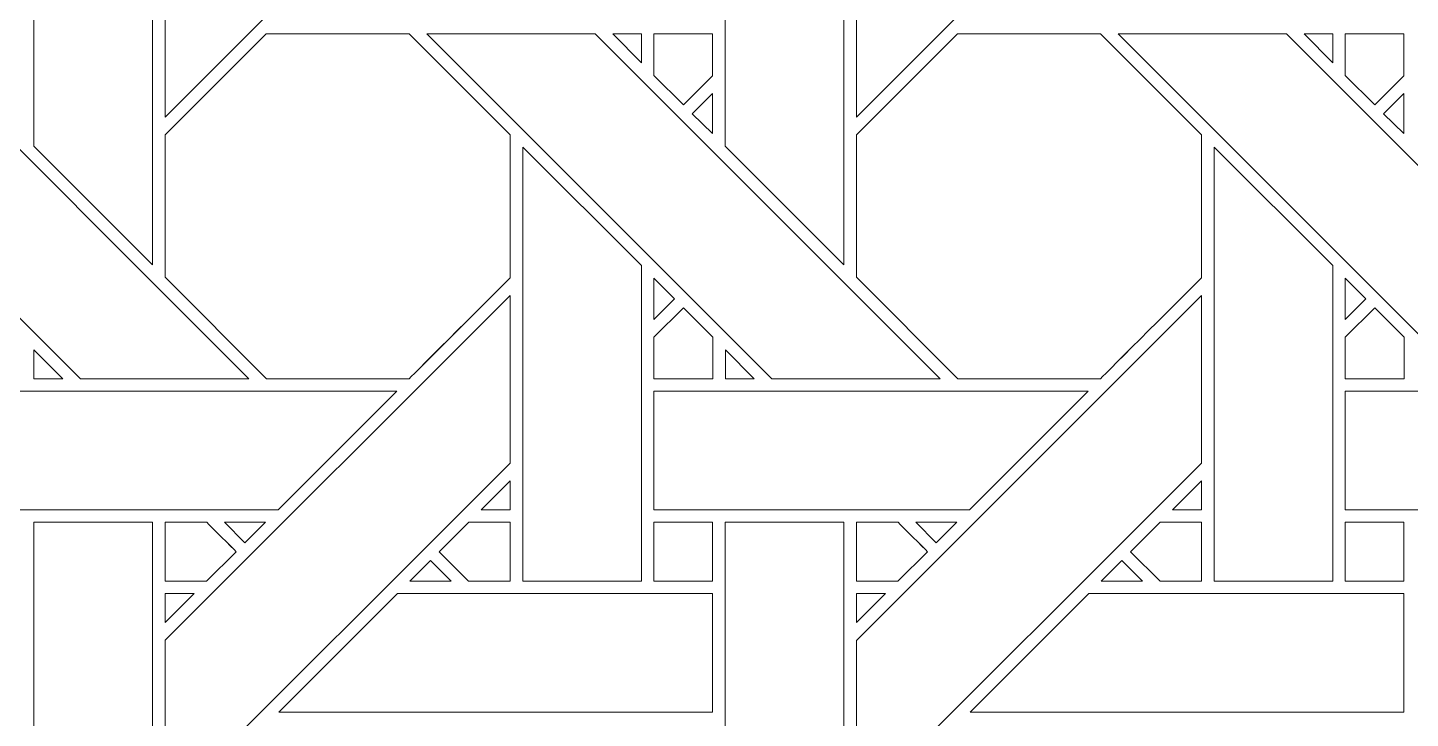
# Model space of a CAD drawing. Header units: inches. Extents: x 4.4 to 20.4, y 5.1 to 13.1.
# Drawn here: x 10.534 to 12.432, y 9.342 to 10.29 of the extents above; entities that cross this region are included whole.
import ezdxf

# ---------------------------------------------------------------- set-up
doc = ezdxf.new("R2010")
doc.units = ezdxf.units.IN
doc.header["$MEASUREMENT"] = 0
doc.layers.add('Design', color=7, linetype='Continuous', lineweight=0)

msp = doc.modelspace()

# ---------------------------------------------------------------- linework, layer by layer
at = {"layer": 'Design'}
for points, knots in [([(4.382854037814669, 13.09476386176215), (4.382854037814669, 13.09476386176215), (4.382854037814669, 5.094763861762152), (4.382854037814669, 5.094763861762152), (4.382854037814669, 5.094763861762152), (20.38285319010416, 5.094763861762152), (20.38285319010416, 5.094763861762152), (20.38285319010416, 5.094763861762152), (20.38285319010416, 13.09476386176215), (20.38285319010416, 13.09476386176215), (20.38285319010416, 13.09476386176215), (4.382854037814669, 13.09476386176215), (4.382854037814669, 13.09476386176215)], [0, 0, 0, 0, 1, 1, 1, 2, 2, 2, 3, 3, 3, 4, 4, 4, 4]), ([(5.011856282552078, 5.718260172525964), (5.011856282552078, 5.718260172525964), (19.75385687934027, 5.718260172525964), (19.75385687934027, 5.718260172525964), (19.75385687934027, 5.718260172525964), (19.75385687934027, 12.47526755099818), (19.75385687934027, 12.47526755099818), (19.75385687934027, 12.47526755099818), (5.011856282552078, 12.47526755099818), (5.011856282552078, 12.47526755099818), (5.011856282552078, 12.47526755099818), (5.011856282552078, 5.718260172525964), (5.011856282552078, 5.718260172525964)], [0, 0, 0, 0, 1, 1, 1, 2, 2, 2, 3, 3, 3, 4, 4, 4, 4]), ([(11.19660949707031, 10.64118533664279), (11.19660949707031, 10.64118533664279), (10.72293938530816, 10.16753556993272), (10.72293938530816, 10.16753556993272), (10.72293938530816, 10.16753556993272), (10.72293938530816, 10.39762539333767), (10.72293938530816, 10.39762539333767), (10.72293938530816, 10.39762539333767), (11.19660949707031, 10.87121412489149), (11.19660949707031, 10.87121412489149), (11.19660949707031, 10.87121412489149), (11.19660949707031, 10.64118533664279), (11.19660949707031, 10.64118533664279)], [0, 0, 0, 0, 1, 1, 1, 2, 2, 2, 3, 3, 3, 4, 4, 4, 4]), ([(12.1453382703993, 10.64117855495877), (12.1453382703993, 10.64117855495877), (11.67166815863715, 10.1675287882487), (11.67166815863715, 10.1675287882487), (11.67166815863715, 10.1675287882487), (11.67166815863715, 10.39762539333767), (11.67166815863715, 10.39762539333767), (11.67166815863715, 10.39762539333767), (12.1453382703993, 10.87122090657552), (12.1453382703993, 10.87122090657552), (12.1453382703993, 10.87122090657552), (12.1453382703993, 10.64117855495877), (12.1453382703993, 10.64117855495877)], [0, 0, 0, 0, 1, 1, 1, 2, 2, 2, 3, 3, 3, 4, 4, 4, 4]), ([(10.54288313123915, 10.12754143608941), (10.54288313123915, 10.12754143608941), (10.54288313123915, 10.55973307291666), (10.54288313123915, 10.55973307291666), (10.54288313123915, 10.55973307291666), (10.70579359266493, 10.55973307291666), (10.70579359266493, 10.55973307291666), (10.70579359266493, 10.55973307291666), (10.70579359266493, 9.96461656358507), (10.70579359266493, 9.96461656358507), (10.70579359266493, 9.96461656358507), (10.54288313123915, 10.12754143608941), (10.54288313123915, 10.12754143608941)], [0, 0, 0, 0, 1, 1, 1, 2, 2, 2, 3, 3, 3, 4, 4, 4, 4]), ([(11.49160512288411, 10.12753465440538), (11.49160512288411, 10.12753465440538), (11.49160512288411, 10.55973307291666), (11.49160512288411, 10.55973307291666), (11.49160512288411, 10.55973307291666), (11.65452236599392, 10.55973307291666), (11.65452236599392, 10.55973307291666), (11.65452236599392, 10.55973307291666), (11.65452236599392, 9.964623345269096), (11.65452236599392, 9.964623345269096), (11.65452236599392, 9.964623345269096), (11.49160512288411, 10.12753465440538), (11.49160512288411, 10.12753465440538)], [0, 0, 0, 0, 1, 1, 1, 2, 2, 2, 3, 3, 3, 4, 4, 4, 4]), ([(10.83795335557725, 9.808225843641493), (10.83795335557725, 9.808225843641493), (10.60691748725043, 9.808225843641493), (10.60691748725043, 9.808225843641493), (10.60691748725043, 9.808225843641493), (10.13336266411675, 10.28187561035156), (10.13336266411675, 10.28187561035156), (10.13336266411675, 10.28187561035156), (10.36430358886718, 10.28187561035156), (10.36430358886718, 10.28187561035156), (10.36430358886718, 10.28187561035156), (10.83795335557725, 9.808225843641493), (10.83795335557725, 9.808225843641493)], [0, 0, 0, 0, 1, 1, 1, 2, 2, 2, 3, 3, 3, 4, 4, 4, 4]), ([(11.05787913004557, 9.808258056640625), (11.05787913004557, 9.808258056640625), (10.86216481526692, 9.808258056640625), (10.86216481526692, 9.808258056640625), (10.86216481526692, 9.808258056640625), (10.72291988796658, 9.947496202256945), (10.72291988796658, 9.947496202256945), (10.72291988796658, 9.947496202256945), (10.72291988796658, 10.14315965440538), (10.72291988796658, 10.14315965440538), (10.72291988796658, 10.14315965440538), (10.8616231282552, 10.28188069661458), (10.8616231282552, 10.28188069661458), (10.8616231282552, 10.28188069661458), (11.05783504909939, 10.28188069661458), (11.05783504909939, 10.28188069661458), (11.05783504909939, 10.28188069661458), (11.1965832180447, 10.14316304524739), (11.1965832180447, 10.14316304524739), (11.1965832180447, 10.14316304524739), (11.1965832180447, 9.946945190429688), (11.1965832180447, 9.946945190429688), (11.1787846883138, 9.929010179307724), (11.06686316596137, 9.817270067003038), (11.05787913004557, 9.808258056640625)], [0, 0, 0, 0, 1, 1, 1, 2, 2, 2, 3, 3, 3, 4, 4, 4, 5, 5, 5, 6, 6, 6, 7, 7, 7, 8, 8, 8, 8]), ([(11.1965832180447, 10.14316304524739), (11.1965832180447, 10.14316304524739), (11.1965832180447, 9.946945190429688), (11.1965832180447, 9.946945190429688), (11.17866855197482, 9.928894890679253), (11.06677500406901, 9.817181905110674), (11.05787913004557, 9.808258056640625), (11.05787913004557, 9.808258056640625), (10.86216481526692, 9.808258056640625), (10.86216481526692, 9.808258056640625), (10.86216481526692, 9.808258056640625), (10.72291988796658, 9.947496202256945), (10.72291988796658, 9.947496202256945), (10.72291988796658, 9.947496202256945), (10.72291988796658, 10.14315965440538), (10.72291988796658, 10.14315965440538), (10.72291988796658, 10.14315965440538), (10.8616231282552, 10.28188069661458), (10.8616231282552, 10.28188069661458), (10.8616231282552, 10.28188069661458), (11.05783504909939, 10.28188069661458), (11.05783504909939, 10.28188069661458), (11.05783504909939, 10.28188069661458), (11.1965832180447, 10.14316304524739), (11.1965832180447, 10.14316304524739)], [0, 0, 0, 0, 1, 1, 1, 2, 2, 2, 3, 3, 3, 4, 4, 4, 5, 5, 5, 6, 6, 6, 7, 7, 7, 8, 8, 8, 8]), ([(11.78668212890625, 9.808225843641493), (11.78668212890625, 9.808225843641493), (11.55564626057942, 9.808225843641493), (11.55564626057942, 9.808225843641493), (11.55564626057942, 9.808225843641493), (11.08209143744574, 10.28187561035156), (11.08209143744574, 10.28187561035156), (11.08209143744574, 10.28187561035156), (11.31303236219618, 10.28187561035156), (11.31303236219618, 10.28187561035156), (11.31303236219618, 10.28187561035156), (11.78668212890625, 9.808225843641493), (11.78668212890625, 9.808225843641493)], [0, 0, 0, 0, 1, 1, 1, 2, 2, 2, 3, 3, 3, 4, 4, 4, 4]), ([(11.33715481228298, 10.2818620469835), (11.33715481228298, 10.2818620469835), (11.37659708658854, 10.2818620469835), (11.37659708658854, 10.2818620469835), (11.37659708658854, 10.2818620469835), (11.37659708658854, 10.24203830295139), (11.37659708658854, 10.24203830295139), (11.37659708658854, 10.24203830295139), (11.33715481228298, 10.2818620469835), (11.33715481228298, 10.2818620469835)], [0, 0, 0, 0, 1, 1, 1, 2, 2, 2, 3, 3, 3, 3]), ([(11.47404564751519, 10.28189765082465), (11.47404564751519, 10.28189765082465), (11.47404564751519, 10.22429826524522), (11.47404564751519, 10.22429826524522), (11.47404564751519, 10.22429826524522), (11.43411254882812, 10.18434821234809), (11.43411254882812, 10.18434821234809), (11.43411254882812, 10.18434821234809), (11.39378441704644, 10.22468651665581), (11.39378441704644, 10.22468651665581), (11.39378441704644, 10.22468651665581), (11.39378441704644, 10.28189765082465), (11.39378441704644, 10.28189765082465), (11.39378441704644, 10.28189765082465), (11.47404564751519, 10.28189765082465), (11.47404564751519, 10.28189765082465)], [0, 0, 0, 0, 1, 1, 1, 2, 2, 2, 3, 3, 3, 4, 4, 4, 5, 5, 5, 5]), ([(11.47404564751519, 10.22429826524522), (11.47404564751519, 10.22429826524522), (11.43411254882812, 10.18434821234809), (11.43411254882812, 10.18434821234809), (11.43411254882812, 10.18434821234809), (11.39378441704644, 10.22468651665581), (11.39378441704644, 10.22468651665581), (11.39378441704644, 10.22468651665581), (11.39378441704644, 10.28189765082465), (11.39378441704644, 10.28189765082465), (11.39378441704644, 10.28189765082465), (11.47404564751519, 10.28189765082465), (11.47404564751519, 10.28189765082465), (11.47404564751519, 10.28189765082465), (11.47404564751519, 10.22429826524522), (11.47404564751519, 10.22429826524522)], [0, 0, 0, 0, 1, 1, 1, 2, 2, 2, 3, 3, 3, 4, 4, 4, 5, 5, 5, 5]), ([(12.00661468505859, 9.808258056640625), (12.00661468505859, 9.808258056640625), (11.81090037027995, 9.808258056640625), (11.81090037027995, 9.808258056640625), (11.81090037027995, 9.808258056640625), (11.6716554429796, 9.947499593098957), (11.6716554429796, 9.947499593098957), (11.6716554429796, 9.947499593098957), (11.6716554429796, 10.14315965440538), (11.6716554429796, 10.14315965440538), (11.6716554429796, 10.14315965440538), (11.81035953097873, 10.28188069661458), (11.81035953097873, 10.28188069661458), (11.81035953097873, 10.28188069661458), (12.00657060411241, 10.28188069661458), (12.00657060411241, 10.28188069661458), (12.00657060411241, 10.28188069661458), (12.14531877305772, 10.14315965440538), (12.14531877305772, 10.14315965440538), (12.14531877305772, 10.14315965440538), (12.14531877305772, 9.946945190429688), (12.14531877305772, 9.946945190429688), (12.12751939561632, 9.929010179307724), (12.01559872097439, 9.817270067003038), (12.00661468505859, 9.808258056640625)], [0, 0, 0, 0, 1, 1, 1, 2, 2, 2, 3, 3, 3, 4, 4, 4, 5, 5, 5, 6, 6, 6, 7, 7, 7, 8, 8, 8, 8]), ([(12.14531877305772, 10.14315965440538), (12.14531877305772, 10.14315965440538), (12.14531877305772, 9.946945190429688), (12.14531877305772, 9.946945190429688), (12.12750667995877, 9.928996615939669), (12.01558600531684, 9.817256503634981), (12.00661468505859, 9.808258056640625), (12.00661468505859, 9.808258056640625), (11.81090037027995, 9.808258056640625), (11.81090037027995, 9.808258056640625), (11.81090037027995, 9.808258056640625), (11.6716554429796, 9.947499593098957), (11.6716554429796, 9.947499593098957), (11.6716554429796, 9.947499593098957), (11.6716554429796, 10.14315965440538), (11.6716554429796, 10.14315965440538), (11.6716554429796, 10.14315965440538), (11.81035953097873, 10.28188069661458), (11.81035953097873, 10.28188069661458), (11.81035953097873, 10.28188069661458), (12.00657060411241, 10.28188069661458), (12.00657060411241, 10.28188069661458), (12.00657060411241, 10.28188069661458), (12.14531877305772, 10.14315965440538), (12.14531877305772, 10.14315965440538)], [0, 0, 0, 0, 1, 1, 1, 2, 2, 2, 3, 3, 3, 4, 4, 4, 5, 5, 5, 6, 6, 6, 7, 7, 7, 8, 8, 8, 8]), ([(12.73541174994574, 9.808225843641493), (12.73541174994574, 9.808225843641493), (12.50437503390842, 9.808225843641493), (12.50437503390842, 9.808225843641493), (12.50437503390842, 9.808225843641493), (12.03081427680121, 10.28187561035156), (12.03081427680121, 10.28187561035156), (12.03081427680121, 10.28187561035156), (12.26176198323567, 10.28187561035156), (12.26176198323567, 10.28187561035156), (12.26176198323567, 10.28187561035156), (12.73541174994574, 9.808225843641493), (12.73541174994574, 9.808225843641493)], [0, 0, 0, 0, 1, 1, 1, 2, 2, 2, 3, 3, 3, 4, 4, 4, 4]), ([(12.28588358561198, 10.2818620469835), (12.28588358561198, 10.2818620469835), (12.32532670762804, 10.2818620469835), (12.32532670762804, 10.2818620469835), (12.32532670762804, 10.2818620469835), (12.32532670762804, 10.24203830295139), (12.32532670762804, 10.24203830295139), (12.32532670762804, 10.24203830295139), (12.28588358561198, 10.2818620469835), (12.28588358561198, 10.2818620469835)], [0, 0, 0, 0, 1, 1, 1, 2, 2, 2, 3, 3, 3, 3]), ([(12.34251997205946, 10.22468651665581), (12.34251997205946, 10.22468651665581), (12.34251997205946, 10.28189765082465), (12.34251997205946, 10.28189765082465), (12.34251997205946, 10.28189765082465), (12.42278120252821, 10.28189765082465), (12.42278120252821, 10.28189765082465), (12.42278120252821, 10.28189765082465), (12.42278120252821, 10.22429826524522), (12.42278120252821, 10.22429826524522), (12.42278120252821, 10.22429826524522), (12.38284810384114, 10.1843516031901), (12.38284810384114, 10.1843516031901), (12.38284810384114, 10.1843516031901), (12.34251997205946, 10.22468651665581), (12.34251997205946, 10.22468651665581)], [0, 0, 0, 0, 1, 1, 1, 2, 2, 2, 3, 3, 3, 4, 4, 4, 5, 5, 5, 5]), ([(12.42278120252821, 10.22429826524522), (12.42278120252821, 10.22429826524522), (12.38284810384114, 10.1843516031901), (12.38284810384114, 10.1843516031901), (12.38284810384114, 10.1843516031901), (12.34251997205946, 10.22468651665581), (12.34251997205946, 10.22468651665581), (12.34251997205946, 10.22468651665581), (12.34251997205946, 10.28189765082465), (12.34251997205946, 10.28189765082465), (12.34251997205946, 10.28189765082465), (12.42278120252821, 10.28189765082465), (12.42278120252821, 10.28189765082465), (12.42278120252821, 10.28189765082465), (12.42278120252821, 10.22429826524522), (12.42278120252821, 10.22429826524522)], [0, 0, 0, 0, 1, 1, 1, 2, 2, 2, 3, 3, 3, 4, 4, 4, 5, 5, 5, 5]), ([(11.47406514485677, 10.20002916124132), (11.47406514485677, 10.20002916124132), (11.47406514485677, 10.14487033420139), (11.47406514485677, 10.14487033420139), (11.47406514485677, 10.14487033420139), (11.44629499647352, 10.17225223117404), (11.44629499647352, 10.17225223117404), (11.44629499647352, 10.17225223117404), (11.47406514485677, 10.20002916124132), (11.47406514485677, 10.20002916124132)], [0, 0, 0, 0, 1, 1, 1, 2, 2, 2, 3, 3, 3, 3]), ([(12.42279391818576, 10.20002916124132), (12.42279391818576, 10.20002916124132), (12.42279391818576, 10.14486355251736), (12.42279391818576, 10.14486355251736), (12.42279391818576, 10.14486355251736), (12.39501698811849, 10.17225223117404), (12.39501698811849, 10.17225223117404), (12.39501698811849, 10.17225223117404), (12.42279391818576, 10.20002916124132), (12.42279391818576, 10.20002916124132)], [0, 0, 0, 0, 1, 1, 1, 2, 2, 2, 3, 3, 3, 3]), ([(11.21374766031901, 9.530225965711805), (11.21374766031901, 9.530225965711805), (11.21374766031901, 10.1260503133138), (11.21374766031901, 10.1260503133138), (11.21374766031901, 10.1260503133138), (11.37650892469618, 9.963908725314669), (11.37650892469618, 9.963908725314669), (11.37650892469618, 9.963908725314669), (11.37650892469618, 9.530225965711805), (11.37650892469618, 9.530225965711805), (11.37650892469618, 9.530225965711805), (11.21374766031901, 9.530225965711805), (11.21374766031901, 9.530225965711805)], [0, 0, 0, 0, 1, 1, 1, 2, 2, 2, 3, 3, 3, 4, 4, 4, 4]), ([(12.162476433648, 9.530225965711805), (12.162476433648, 9.530225965711805), (12.162476433648, 10.1260503133138), (12.162476433648, 10.1260503133138), (12.162476433648, 10.1260503133138), (12.32523769802517, 9.96390194363064), (12.32523769802517, 9.96390194363064), (12.32523769802517, 9.96390194363064), (12.32523769802517, 9.530225965711805), (12.32523769802517, 9.530225965711805), (12.32523769802517, 9.530225965711805), (12.162476433648, 9.530225965711805), (12.162476433648, 9.530225965711805)], [0, 0, 0, 0, 1, 1, 1, 2, 2, 2, 3, 3, 3, 4, 4, 4, 4]), ([(11.39381747775607, 9.889657762315538), (11.39381747775607, 9.889657762315538), (11.39381747775607, 9.94641621907552), (11.39381747775607, 9.94641621907552), (11.39381747775607, 9.94641621907552), (11.42200300428602, 9.917836507161457), (11.42200300428602, 9.917836507161457), (11.42200300428602, 9.917836507161457), (11.39381747775607, 9.889657762315538), (11.39381747775607, 9.889657762315538)], [0, 0, 0, 0, 1, 1, 1, 2, 2, 2, 3, 3, 3, 3]), ([(12.34254709879557, 9.889657762315538), (12.34254709879557, 9.889657762315538), (12.34254709879557, 9.94641621907552), (12.34254709879557, 9.94641621907552), (12.34254709879557, 9.94641621907552), (12.37073177761502, 9.917836507161457), (12.37073177761502, 9.917836507161457), (12.37073177761502, 9.917836507161457), (12.34254709879557, 9.889657762315538), (12.34254709879557, 9.889657762315538)], [0, 0, 0, 0, 1, 1, 1, 2, 2, 2, 3, 3, 3, 3]), ([(11.19660949707031, 9.6924565633138), (11.19660949707031, 9.6924565633138), (10.72293938530816, 9.218805948893229), (10.72293938530816, 9.218805948893229), (10.72293938530816, 9.218805948893229), (10.72293938530816, 9.448903401692707), (10.72293938530816, 9.448903401692707), (10.72293938530816, 9.448903401692707), (11.19660949707031, 9.922492133246527), (11.19660949707031, 9.922492133246527), (11.19660949707031, 9.922492133246527), (11.19660949707031, 9.6924565633138), (11.19660949707031, 9.6924565633138)], [0, 0, 0, 0, 1, 1, 1, 2, 2, 2, 3, 3, 3, 4, 4, 4, 4]), ([(11.39379798041449, 9.80801306830512), (11.39379798041449, 9.80801306830512), (11.39379798041449, 9.865298800998263), (11.39379798041449, 9.865298800998263), (11.39379798041449, 9.865298800998263), (11.43412611219618, 9.905633714463974), (11.43412611219618, 9.905633714463974), (11.43412611219618, 9.905633714463974), (11.47445339626736, 9.865308973524305), (11.47445339626736, 9.865308973524305), (11.47445339626736, 9.865308973524305), (11.47445339626736, 9.80801306830512), (11.47445339626736, 9.80801306830512), (11.47445339626736, 9.80801306830512), (11.39379798041449, 9.80801306830512), (11.39379798041449, 9.80801306830512)], [0, 0, 0, 0, 1, 1, 1, 2, 2, 2, 3, 3, 3, 4, 4, 4, 5, 5, 5, 5]), ([(11.43412611219618, 9.905633714463974), (11.43412611219618, 9.905633714463974), (11.47445339626736, 9.865308973524305), (11.47445339626736, 9.865308973524305), (11.47445339626736, 9.865308973524305), (11.47445339626736, 9.80801306830512), (11.47445339626736, 9.80801306830512), (11.47445339626736, 9.80801306830512), (11.39379798041449, 9.80801306830512), (11.39379798041449, 9.80801306830512), (11.39379798041449, 9.80801306830512), (11.39379798041449, 9.865298800998263), (11.39379798041449, 9.865298800998263), (11.39379798041449, 9.865298800998263), (11.43412611219618, 9.905633714463974), (11.43412611219618, 9.905633714463974)], [0, 0, 0, 0, 1, 1, 1, 2, 2, 2, 3, 3, 3, 4, 4, 4, 5, 5, 5, 5]), ([(12.1453382703993, 9.69246334499783), (12.1453382703993, 9.69246334499783), (11.67166815863715, 9.2187991672092), (11.67166815863715, 9.2187991672092), (11.67166815863715, 9.2187991672092), (11.67166815863715, 9.44889662000868), (11.67166815863715, 9.44889662000868), (11.67166815863715, 9.44889662000868), (12.1453382703993, 9.922498914930555), (12.1453382703993, 9.922498914930555), (12.1453382703993, 9.922498914930555), (12.1453382703993, 9.69246334499783), (12.1453382703993, 9.69246334499783)], [0, 0, 0, 0, 1, 1, 1, 2, 2, 2, 3, 3, 3, 4, 4, 4, 4]), ([(12.34253438313802, 9.80801306830512), (12.34253438313802, 9.80801306830512), (12.34253438313802, 9.865302191840277), (12.34253438313802, 9.865302191840277), (12.34253438313802, 9.865302191840277), (12.3828616672092, 9.905633714463974), (12.3828616672092, 9.905633714463974), (12.3828616672092, 9.905633714463974), (12.42318979899088, 9.865308973524305), (12.42318979899088, 9.865308973524305), (12.42318979899088, 9.865308973524305), (12.42318979899088, 9.80801306830512), (12.42318979899088, 9.80801306830512), (12.42318979899088, 9.80801306830512), (12.34253438313802, 9.80801306830512), (12.34253438313802, 9.80801306830512)], [0, 0, 0, 0, 1, 1, 1, 2, 2, 2, 3, 3, 3, 4, 4, 4, 5, 5, 5, 5]), ([(12.3828616672092, 9.905633714463974), (12.3828616672092, 9.905633714463974), (12.42318979899088, 9.865308973524305), (12.42318979899088, 9.865308973524305), (12.42318979899088, 9.865308973524305), (12.42318979899088, 9.80801306830512), (12.42318979899088, 9.80801306830512), (12.42318979899088, 9.80801306830512), (12.34253438313802, 9.80801306830512), (12.34253438313802, 9.80801306830512), (12.34253438313802, 9.80801306830512), (12.34253438313802, 9.865302191840277), (12.34253438313802, 9.865302191840277), (12.34253438313802, 9.865302191840277), (12.3828616672092, 9.905633714463974), (12.3828616672092, 9.905633714463974)], [0, 0, 0, 0, 1, 1, 1, 2, 2, 2, 3, 3, 3, 4, 4, 4, 5, 5, 5, 5]), ([(10.54299163818359, 9.808219061957464), (10.54299163818359, 9.808219061957464), (10.54299163818359, 9.848009745279947), (10.54299163818359, 9.848009745279947), (10.54299163818359, 9.848009745279947), (10.58271365695529, 9.808219061957464), (10.58271365695529, 9.808219061957464), (10.58271365695529, 9.808219061957464), (10.54299163818359, 9.808219061957464), (10.54299163818359, 9.808219061957464)], [0, 0, 0, 0, 1, 1, 1, 2, 2, 2, 3, 3, 3, 3]), ([(11.49172719319661, 9.808219061957464), (11.49172719319661, 9.808219061957464), (11.49172719319661, 9.848009745279947), (11.49172719319661, 9.848009745279947), (11.49172719319661, 9.848009745279947), (11.53144243028429, 9.808219061957464), (11.53144243028429, 9.808219061957464), (11.53144243028429, 9.808219061957464), (11.49172719319661, 9.808219061957464), (11.49172719319661, 9.808219061957464)], [0, 0, 0, 0, 1, 1, 1, 2, 2, 2, 3, 3, 3, 3]), ([(11.0407977634006, 9.790964762369791), (11.0407977634006, 9.790964762369791), (10.87806362575955, 9.62827894422743), (10.87806362575955, 9.62827894422743), (10.87806362575955, 9.62827894422743), (10.44509548611111, 9.62827894422743), (10.44509548611111, 9.62827894422743), (10.44509548611111, 9.62827894422743), (10.44509548611111, 9.790964762369791), (10.44509548611111, 9.790964762369791), (10.44509548611111, 9.790964762369791), (11.0407977634006, 9.790964762369791), (11.0407977634006, 9.790964762369791)], [0, 0, 0, 0, 1, 1, 1, 2, 2, 2, 3, 3, 3, 4, 4, 4, 4]), ([(11.9895265367296, 9.790964762369791), (11.9895265367296, 9.790964762369791), (11.82678561740451, 9.62827894422743), (11.82678561740451, 9.62827894422743), (11.82678561740451, 9.62827894422743), (11.39381747775607, 9.62827894422743), (11.39381747775607, 9.62827894422743), (11.39381747775607, 9.62827894422743), (11.39381747775607, 9.790964762369791), (11.39381747775607, 9.790964762369791), (11.39381747775607, 9.790964762369791), (11.9895265367296, 9.790964762369791), (11.9895265367296, 9.790964762369791)], [0, 0, 0, 0, 1, 1, 1, 2, 2, 2, 3, 3, 3, 4, 4, 4, 4]), ([(12.93825531005859, 9.790978325737846), (12.93825531005859, 9.790978325737846), (12.7755143907335, 9.62827894422743), (12.7755143907335, 9.62827894422743), (12.7755143907335, 9.62827894422743), (12.34254709879557, 9.62827894422743), (12.34254709879557, 9.62827894422743), (12.34254709879557, 9.62827894422743), (12.34254709879557, 9.790978325737846), (12.34254709879557, 9.790978325737846), (12.34254709879557, 9.790978325737846), (12.93825531005859, 9.790978325737846), (12.93825531005859, 9.790978325737846)], [0, 0, 0, 0, 1, 1, 1, 2, 2, 2, 3, 3, 3, 4, 4, 4, 4]), ([(11.19661627875434, 9.628299289279513), (11.19661627875434, 9.628299289279513), (11.15684594048394, 9.628299289279513), (11.15684594048394, 9.628299289279513), (11.15684594048394, 9.628299289279513), (11.19661627875434, 9.668061998155382), (11.19661627875434, 9.668061998155382), (11.19661627875434, 9.668061998155382), (11.19661627875434, 9.628299289279513), (11.19661627875434, 9.628299289279513)], [0, 0, 0, 0, 1, 1, 1, 2, 2, 2, 3, 3, 3, 3]), ([(12.10557556152344, 9.628299289279513), (12.10557556152344, 9.628299289279513), (12.1453382703993, 9.668061998155382), (12.1453382703993, 9.668061998155382), (12.1453382703993, 9.668061998155382), (12.1453382703993, 9.628299289279513), (12.1453382703993, 9.628299289279513), (12.1453382703993, 9.628299289279513), (12.10557556152344, 9.628299289279513), (12.10557556152344, 9.628299289279513)], [0, 0, 0, 0, 1, 1, 1, 2, 2, 2, 3, 3, 3, 3]), ([(10.54288313123915, 9.178811815049913), (10.54288313123915, 9.178811815049913), (10.54288313123915, 9.611004299587673), (10.54288313123915, 9.611004299587673), (10.54288313123915, 9.611004299587673), (10.70579359266493, 9.611004299587673), (10.70579359266493, 9.611004299587673), (10.70579359266493, 9.611004299587673), (10.70579359266493, 9.015894571940104), (10.70579359266493, 9.015894571940104), (10.70579359266493, 9.015894571940104), (10.54288313123915, 9.178811815049913), (10.54288313123915, 9.178811815049913)], [0, 0, 0, 0, 1, 1, 1, 2, 2, 2, 3, 3, 3, 4, 4, 4, 4]), ([(10.72291988796658, 9.530250549316406), (10.72291988796658, 9.530250549316406), (10.72291988796658, 9.611022101508246), (10.72291988796658, 9.611022101508246), (10.72291988796658, 9.611022101508246), (10.77998775906033, 9.611022101508246), (10.77998775906033, 9.611022101508246), (10.78512658013238, 9.605910407172308), (10.8158950805664, 9.5750978257921), (10.82031928168402, 9.570673624674479), (10.82031928168402, 9.570673624674479), (10.77989535861545, 9.530250549316406), (10.77989535861545, 9.530250549316406), (10.77989535861545, 9.530250549316406), (10.72291988796658, 9.530250549316406), (10.72291988796658, 9.530250549316406)], [0, 0, 0, 0, 1, 1, 1, 2, 2, 2, 3, 3, 3, 4, 4, 4, 5, 5, 5, 5]), ([(10.82031928168402, 9.570673624674479), (10.82031928168402, 9.570673624674479), (10.77989535861545, 9.530250549316406), (10.77989535861545, 9.530250549316406), (10.77989535861545, 9.530250549316406), (10.72291988796658, 9.530250549316406), (10.72291988796658, 9.530250549316406), (10.72291988796658, 9.530250549316406), (10.72291988796658, 9.611022101508246), (10.72291988796658, 9.611022101508246), (10.72291988796658, 9.611022101508246), (10.77998775906033, 9.611022101508246), (10.77998775906033, 9.611022101508246), (10.78521474202474, 9.605822245279947), (10.81600358751085, 9.574989318847656), (10.82031928168402, 9.570673624674479)], [0, 0, 0, 0, 1, 1, 1, 2, 2, 2, 3, 3, 3, 4, 4, 4, 5, 5, 5, 5]), ([(10.8043704562717, 9.611004299587673), (10.8043704562717, 9.611004299587673), (10.86082967122395, 9.611004299587673), (10.86082967122395, 9.611004299587673), (10.86082967122395, 9.611004299587673), (10.83254920111762, 9.582825554741753), (10.83254920111762, 9.582825554741753), (10.83254920111762, 9.582825554741753), (10.8043704562717, 9.611004299587673), (10.8043704562717, 9.611004299587673)], [0, 0, 0, 0, 1, 1, 1, 2, 2, 2, 3, 3, 3, 3]), ([(11.13948398166232, 9.530240376790363), (11.13948398166232, 9.530240376790363), (11.09912533230251, 9.570619371202257), (11.09912533230251, 9.570619371202257), (11.09912533230251, 9.570619371202257), (11.1395517985026, 9.611045837402344), (11.1395517985026, 9.611045837402344), (11.1395517985026, 9.611045837402344), (11.19659678141276, 9.611045837402344), (11.19659678141276, 9.611045837402344), (11.19659678141276, 9.611045837402344), (11.19659678141276, 9.530240376790363), (11.19659678141276, 9.530240376790363), (11.19659678141276, 9.530240376790363), (11.13948398166232, 9.530240376790363), (11.13948398166232, 9.530240376790363)], [0, 0, 0, 0, 1, 1, 1, 2, 2, 2, 3, 3, 3, 4, 4, 4, 5, 5, 5, 5]), ([(11.09912533230251, 9.570619371202257), (11.09912533230251, 9.570619371202257), (11.1395517985026, 9.611045837402344), (11.1395517985026, 9.611045837402344), (11.1395517985026, 9.611045837402344), (11.19659678141276, 9.611045837402344), (11.19659678141276, 9.611045837402344), (11.19659678141276, 9.611045837402344), (11.19659678141276, 9.530240376790363), (11.19659678141276, 9.530240376790363), (11.19659678141276, 9.530240376790363), (11.13948398166232, 9.530240376790363), (11.13948398166232, 9.530240376790363), (11.13948398166232, 9.530240376790363), (11.09912533230251, 9.570619371202257), (11.09912533230251, 9.570619371202257)], [0, 0, 0, 0, 1, 1, 1, 2, 2, 2, 3, 3, 3, 4, 4, 4, 5, 5, 5, 5]), ([(11.39380137125651, 9.53023698594835), (11.39380137125651, 9.53023698594835), (11.39380137125651, 9.611022101508246), (11.39380137125651, 9.611022101508246), (11.39380137125651, 9.611022101508246), (11.47404564751519, 9.611022101508246), (11.47404564751519, 9.611022101508246), (11.47404564751519, 9.611022101508246), (11.47404564751519, 9.53023698594835), (11.47404564751519, 9.53023698594835), (11.47404564751519, 9.53023698594835), (11.39380137125651, 9.53023698594835), (11.39380137125651, 9.53023698594835)], [0, 0, 0, 0, 1, 1, 1, 2, 2, 2, 3, 3, 3, 4, 4, 4, 4]), ([(11.47404564751519, 9.611022101508246), (11.47404564751519, 9.611022101508246), (11.47404564751519, 9.53023698594835), (11.47404564751519, 9.53023698594835), (11.47404564751519, 9.53023698594835), (11.39380137125651, 9.53023698594835), (11.39380137125651, 9.53023698594835), (11.39380137125651, 9.53023698594835), (11.39380137125651, 9.611022101508246), (11.39380137125651, 9.611022101508246), (11.39380137125651, 9.611022101508246), (11.47404564751519, 9.611022101508246), (11.47404564751519, 9.611022101508246)], [0, 0, 0, 0, 1, 1, 1, 2, 2, 2, 3, 3, 3, 4, 4, 4, 4]), ([(11.49160512288411, 9.178805033365885), (11.49160512288411, 9.178805033365885), (11.49160512288411, 9.611004299587673), (11.49160512288411, 9.611004299587673), (11.49160512288411, 9.611004299587673), (11.65452236599392, 9.611004299587673), (11.65452236599392, 9.611004299587673), (11.65452236599392, 9.611004299587673), (11.65452236599392, 9.015894571940104), (11.65452236599392, 9.015894571940104), (11.65452236599392, 9.015894571940104), (11.49160512288411, 9.178805033365885), (11.49160512288411, 9.178805033365885)], [0, 0, 0, 0, 1, 1, 1, 2, 2, 2, 3, 3, 3, 4, 4, 4, 4]), ([(11.6716554429796, 9.530250549316406), (11.6716554429796, 9.530250549316406), (11.6716554429796, 9.611022101508246), (11.6716554429796, 9.611022101508246), (11.6716554429796, 9.611022101508246), (11.72871992323133, 9.611022101508246), (11.72871992323133, 9.611022101508246), (11.73385874430338, 9.605910407172308), (11.76463063557942, 9.5750978257921), (11.76905483669705, 9.570673624674479), (11.76905483669705, 9.570673624674479), (11.72863176133897, 9.530250549316406), (11.72863176133897, 9.530250549316406), (11.72863176133897, 9.530250549316406), (11.6716554429796, 9.530250549316406), (11.6716554429796, 9.530250549316406)], [0, 0, 0, 0, 1, 1, 1, 2, 2, 2, 3, 3, 3, 4, 4, 4, 5, 5, 5, 5]), ([(11.76905483669705, 9.570673624674479), (11.76905483669705, 9.570673624674479), (11.72863176133897, 9.530250549316406), (11.72863176133897, 9.530250549316406), (11.72863176133897, 9.530250549316406), (11.6716554429796, 9.530250549316406), (11.6716554429796, 9.530250549316406), (11.6716554429796, 9.530250549316406), (11.6716554429796, 9.611022101508246), (11.6716554429796, 9.611022101508246), (11.6716554429796, 9.611022101508246), (11.72871992323133, 9.611022101508246), (11.72871992323133, 9.611022101508246), (11.73394775390625, 9.605822245279947), (11.76473914252387, 9.574981689453125), (11.76905483669705, 9.570673624674479)], [0, 0, 0, 0, 1, 1, 1, 2, 2, 2, 3, 3, 3, 4, 4, 4, 5, 5, 5, 5]), ([(11.75309329562717, 9.611004299587673), (11.75309329562717, 9.611004299587673), (11.80955844455295, 9.611004299587673), (11.80955844455295, 9.611004299587673), (11.80955844455295, 9.611004299587673), (11.78127797444661, 9.582825554741753), (11.78127797444661, 9.582825554741753), (11.78127797444661, 9.582825554741753), (11.75309329562717, 9.611004299587673), (11.75309329562717, 9.611004299587673)], [0, 0, 0, 0, 1, 1, 1, 2, 2, 2, 3, 3, 3, 3]), ([(12.08822038438585, 9.530240376790363), (12.08822038438585, 9.530240376790363), (12.04785834418403, 9.570619371202257), (12.04785834418403, 9.570619371202257), (12.04785834418403, 9.570619371202257), (12.08828820122613, 9.611045837402344), (12.08828820122613, 9.611045837402344), (12.08828820122613, 9.611045837402344), (12.14533233642578, 9.611045837402344), (12.14533233642578, 9.611045837402344), (12.14533233642578, 9.611045837402344), (12.14533233642578, 9.530240376790363), (12.14533233642578, 9.530240376790363), (12.14533233642578, 9.530240376790363), (12.08822038438585, 9.530240376790363), (12.08822038438585, 9.530240376790363)], [0, 0, 0, 0, 1, 1, 1, 2, 2, 2, 3, 3, 3, 4, 4, 4, 5, 5, 5, 5]), ([(12.14533233642578, 9.611045837402344), (12.14533233642578, 9.611045837402344), (12.14533233642578, 9.530240376790363), (12.14533233642578, 9.530240376790363), (12.14533233642578, 9.530240376790363), (12.08822038438585, 9.530240376790363), (12.08822038438585, 9.530240376790363), (12.08822038438585, 9.530240376790363), (12.04785834418403, 9.570619371202257), (12.04785834418403, 9.570619371202257), (12.04785834418403, 9.570619371202257), (12.08828820122613, 9.611045837402344), (12.08828820122613, 9.611045837402344), (12.08828820122613, 9.611045837402344), (12.14533233642578, 9.611045837402344), (12.14533233642578, 9.611045837402344)], [0, 0, 0, 0, 1, 1, 1, 2, 2, 2, 3, 3, 3, 4, 4, 4, 5, 5, 5, 5]), ([(12.34253438313802, 9.530240376790363), (12.34253438313802, 9.530240376790363), (12.34253438313802, 9.611022101508246), (12.34253438313802, 9.611022101508246), (12.34253438313802, 9.611022101508246), (12.42278120252821, 9.611022101508246), (12.42278120252821, 9.611022101508246), (12.42278120252821, 9.611022101508246), (12.42278120252821, 9.530240376790363), (12.42278120252821, 9.530240376790363), (12.42278120252821, 9.530240376790363), (12.34253438313802, 9.530240376790363), (12.34253438313802, 9.530240376790363)], [0, 0, 0, 0, 1, 1, 1, 2, 2, 2, 3, 3, 3, 4, 4, 4, 4]), ([(12.42278120252821, 9.611022101508246), (12.42278120252821, 9.611022101508246), (12.42278120252821, 9.530240376790363), (12.42278120252821, 9.530240376790363), (12.42278120252821, 9.530240376790363), (12.34253438313802, 9.530240376790363), (12.34253438313802, 9.530240376790363), (12.34253438313802, 9.530240376790363), (12.34253438313802, 9.611022101508246), (12.34253438313802, 9.611022101508246), (12.34253438313802, 9.611022101508246), (12.42278120252821, 9.611022101508246), (12.42278120252821, 9.611022101508246)], [0, 0, 0, 0, 1, 1, 1, 2, 2, 2, 3, 3, 3, 4, 4, 4, 4]), ([(11.11527930365668, 9.530225965711805), (11.11527930365668, 9.530225965711805), (11.0587658352322, 9.530225965711805), (11.0587658352322, 9.530225965711805), (11.0587658352322, 9.530225965711805), (11.08703358968099, 9.558486090766058), (11.08703358968099, 9.558486090766058), (11.08703358968099, 9.558486090766058), (11.11527930365668, 9.530225965711805), (11.11527930365668, 9.530225965711805)], [0, 0, 0, 0, 1, 1, 1, 2, 2, 2, 3, 3, 3, 3]), ([(12.06400214301215, 9.530225965711805), (12.06400214301215, 9.530225965711805), (12.0074954562717, 9.530225965711805), (12.0074954562717, 9.530225965711805), (12.0074954562717, 9.530225965711805), (12.03575558132595, 9.558486090766058), (12.03575558132595, 9.558486090766058), (12.03575558132595, 9.558486090766058), (12.06400214301215, 9.530225965711805), (12.06400214301215, 9.530225965711805)], [0, 0, 0, 0, 1, 1, 1, 2, 2, 2, 3, 3, 3, 3]), ([(10.7627699110243, 9.513094584147135), (10.7627699110243, 9.513094584147135), (10.72293938530816, 9.473263210720486), (10.72293938530816, 9.473263210720486), (10.72293938530816, 9.473263210720486), (10.72293938530816, 9.513094584147135), (10.72293938530816, 9.513094584147135), (10.72293938530816, 9.513094584147135), (10.7627699110243, 9.513094584147135), (10.7627699110243, 9.513094584147135)], [0, 0, 0, 0, 1, 1, 1, 2, 2, 2, 3, 3, 3, 3]), ([(11.47406514485677, 9.513086954752604), (11.47406514485677, 9.513086954752604), (11.47406514485677, 9.350264655219183), (11.47406514485677, 9.350264655219183), (11.47406514485677, 9.350264655219183), (10.87877824571397, 9.350264655219183), (10.87877824571397, 9.350264655219183), (10.87877824571397, 9.350264655219183), (11.0416276719835, 9.513086954752604), (11.0416276719835, 9.513086954752604), (11.0416276719835, 9.513086954752604), (11.47406514485677, 9.513086954752604), (11.47406514485677, 9.513086954752604)], [0, 0, 0, 0, 1, 1, 1, 2, 2, 2, 3, 3, 3, 4, 4, 4, 4]), ([(11.7114986843533, 9.513094584147135), (11.7114986843533, 9.513094584147135), (11.67166815863715, 9.473263210720486), (11.67166815863715, 9.473263210720486), (11.67166815863715, 9.473263210720486), (11.67166815863715, 9.513094584147135), (11.67166815863715, 9.513094584147135), (11.67166815863715, 9.513094584147135), (11.7114986843533, 9.513094584147135), (11.7114986843533, 9.513094584147135)], [0, 0, 0, 0, 1, 1, 1, 2, 2, 2, 3, 3, 3, 3]), ([(12.42279391818576, 9.513086954752604), (12.42279391818576, 9.513086954752604), (12.42279391818576, 9.350264655219183), (12.42279391818576, 9.350264655219183), (12.42279391818576, 9.350264655219183), (11.82750023735894, 9.350264655219183), (11.82750023735894, 9.350264655219183), (11.82750023735894, 9.350264655219183), (11.9903564453125, 9.513086954752604), (11.9903564453125, 9.513086954752604), (11.9903564453125, 9.513086954752604), (12.42279391818576, 9.513086954752604), (12.42279391818576, 9.513086954752604)], [0, 0, 0, 0, 1, 1, 1, 2, 2, 2, 3, 3, 3, 4, 4, 4, 4])]:
    msp.add_open_spline(points, degree=3, knots=knots, dxfattribs=at)

doc.saveas('drawing.dxf')
